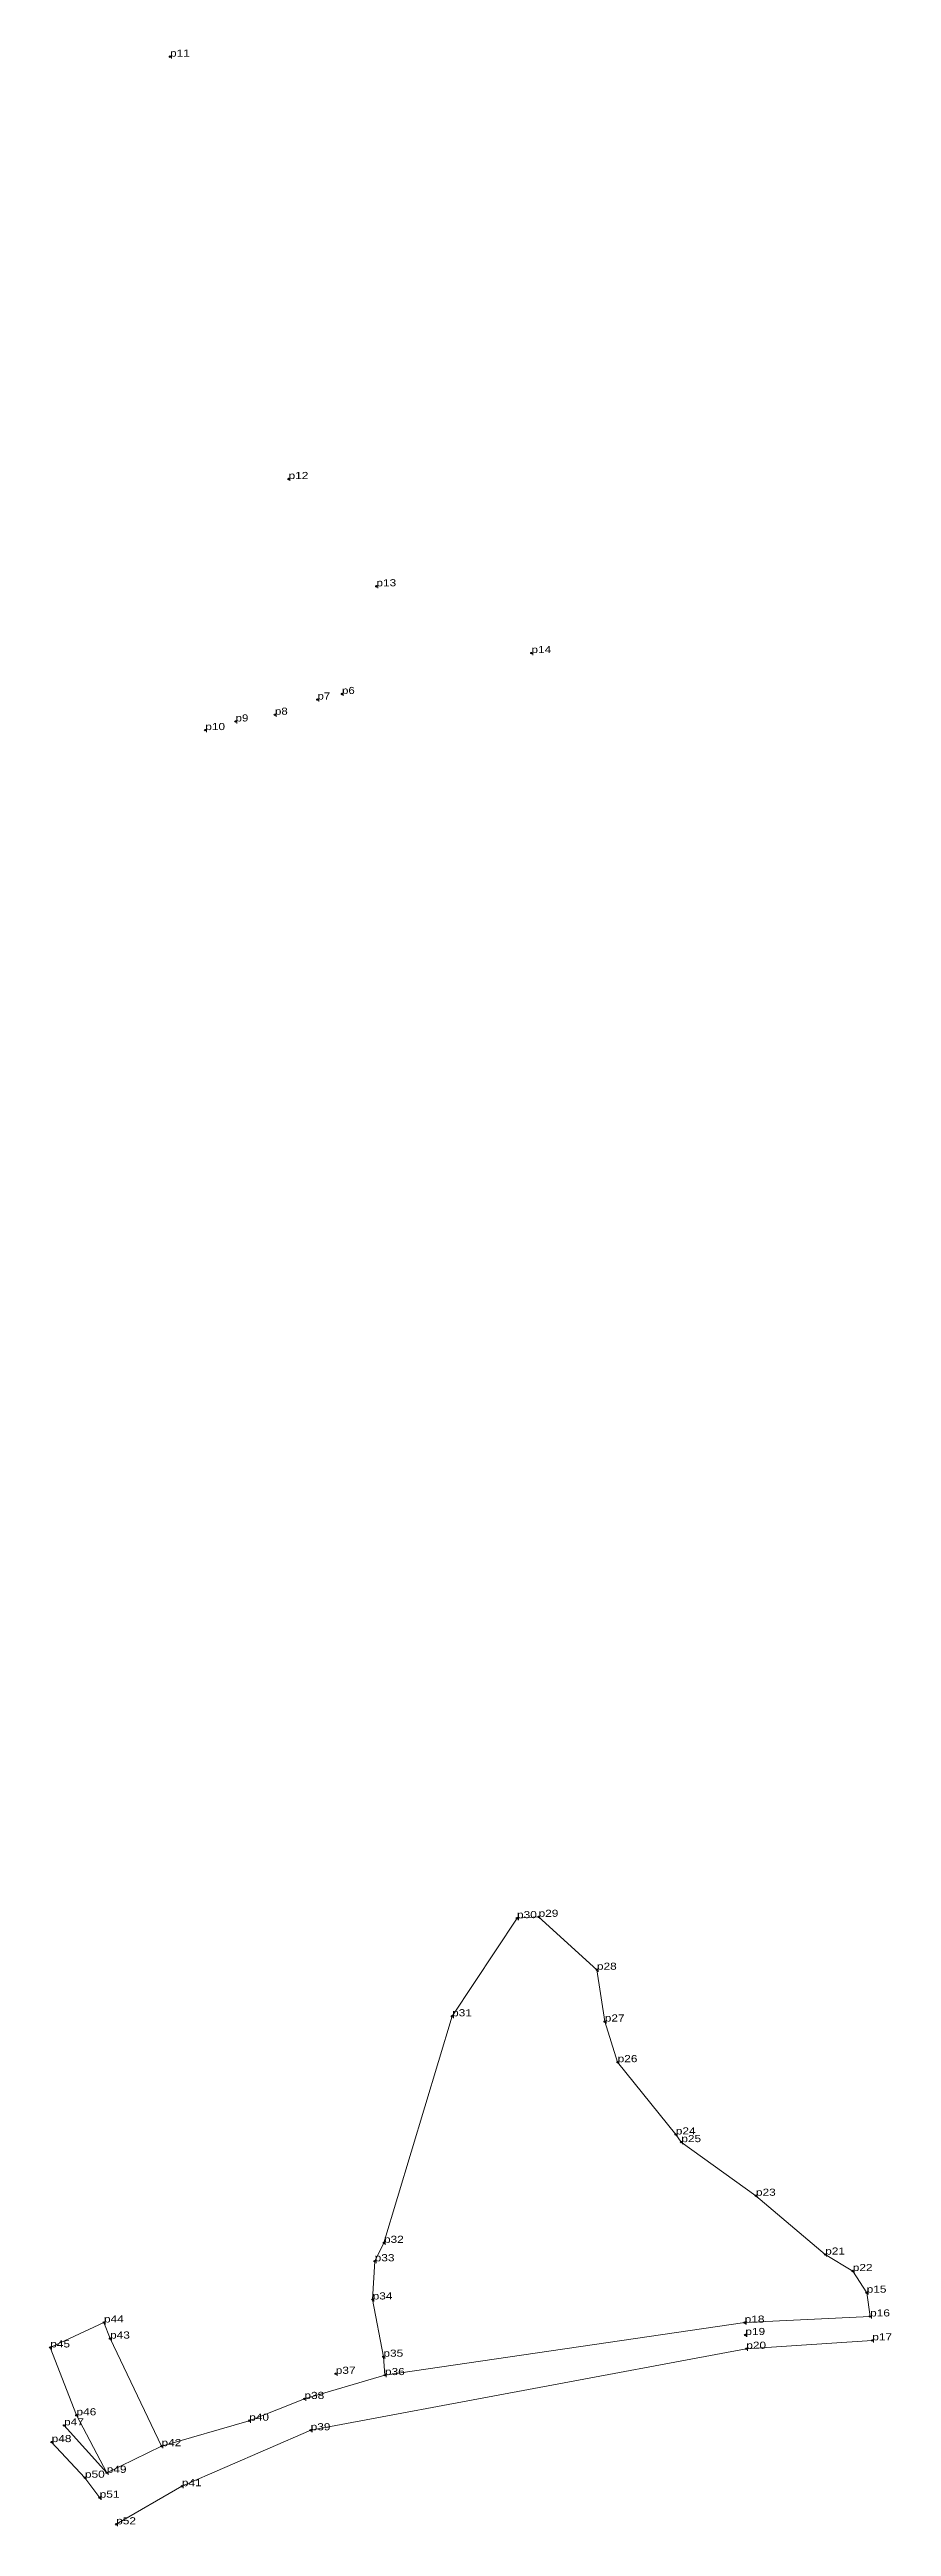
# Model space of a CAD drawing. Header units: metres. Extents: x 536317 to 552141, y 1827901 to 1839668.
# Drawn here: x 536317 to 536530, y 1838322 to 1838950 of the extents above; entities that cross this region are included whole.
import ezdxf

# ---------------------------------------------------------------- set-up
doc = ezdxf.new("R2010")
doc.units = ezdxf.units.M
doc.header["$LTSCALE"] = 0.72
doc.header["$PDMODE"] = 32
doc.header["$PDSIZE"] = 0.36
doc.layers.add('10', color=7, linetype='Continuous', lineweight=13)
doc.layers.add('12', color=7, linetype='Continuous')
doc.layers.add('7', color=7, linetype='Continuous')

msp = doc.modelspace()

# ---------------------------------------------------------------- linework, layer by layer
at = {"layer": '10'}
for p, q in [((536524.89, 1838375.21), (536524.02, 1838381.24)), ((536381.41, 1838354.29), (536401.83, 1838360.34))]:
    msp.add_line(p, q, dxfattribs=at)
for points in [[(536524.02, 1838381.24), (536520.49, 1838386.73), (536513.5, 1838390.9), (536495.93, 1838405.82), (536477, 1838419.42), (536475.61, 1838421.37), (536460.85, 1838439.7), (536457.59, 1838450.01), (536455.6, 1838463.14), (536440.8, 1838476.56), (536435.33, 1838476.23), (536418.86, 1838451.34), (536401.58, 1838393.87), (536399.23, 1838389.21), (536398.71, 1838379.52), (536401.44, 1838365), (536401.83, 1838360.34)], [(536524.89, 1838375.21), (536493.08, 1838373.64), (536401.83, 1838360.34)], [(536381.41, 1838354.29), (536367.4, 1838348.77), (536345.16, 1838342.31), (536332.11, 1838369.6), (536330.56, 1838373.69), (536316.93, 1838367.35), (536323.59, 1838350.14), (536331.26, 1838335.55)], [(536333.66, 1838322.49), (536350.32, 1838332.16), (536382.99, 1838346.34), (536493.48, 1838367.01), (536525.44, 1838369.14)], [(536320.44, 1838347.58), (536331.26, 1838335.55), (536345.16, 1838342.31)], [(536317.29, 1838343.34), (536325.74, 1838334.31), (536329.47, 1838329.24)]]:
    msp.add_lwpolyline(points, dxfattribs=at)
at = {"layer": '7'}
for p in [(536347.32, 1838948.37), (536377.38, 1838841.24), (536399.66, 1838814.03), (536438.99, 1838797.1), (536384.72, 1838785.31), (536390.95, 1838786.72), (536356.25, 1838777.56), (536363.96, 1838779.75), (536373.95, 1838781.46), (536435.33, 1838476.23), (536440.8, 1838476.56), (536455.6, 1838463.14), (536418.86, 1838451.34), (536457.59, 1838450.01), (536460.85, 1838439.7), (536475.61, 1838421.37), (536477, 1838419.42), (536495.93, 1838405.82), (536401.58, 1838393.87), (536399.23, 1838389.21), (536513.5, 1838390.9), (536520.49, 1838386.73), (536524.02, 1838381.24), (536398.71, 1838379.52), (536524.89, 1838375.21), (536330.56, 1838373.68), (536332.11, 1838369.6), (536493.08, 1838373.64), (536493.25, 1838370.51), (536525.44, 1838369.14), (536316.93, 1838367.35), (536401.44, 1838365), (536493.48, 1838367.01), (536389.35, 1838360.66), (536401.83, 1838360.34), (536323.59, 1838350.14), (536381.41, 1838354.29), (536320.44, 1838347.58), (536367.4, 1838348.77), (536382.99, 1838346.34), (536317.29, 1838343.34), (536345.16, 1838342.31), (536325.74, 1838334.31), (536331.26, 1838335.55), (536350.32, 1838332.16), (536329.47, 1838329.24), (536333.66, 1838322.49)]:
    msp.add_point(p, dxfattribs=at)

# ---------------------------------------------------------------- texts
at = {"layer": '12'}
for s, width, p in [('p11', 1.25, (536347.32, 1838948.37)), ('p12', 1.25, (536377.38, 1838841.24)), ('p13', 1.25, (536399.66, 1838814.03)), ('p14', 1.25, (536438.99, 1838797.1)), ('p7', 1.2, (536384.72, 1838785.31)), ('p6', 1.2, (536390.95, 1838786.72)), ('p10', 1.25, (536356.25, 1838777.56)), ('p9', 1.2, (536363.96, 1838779.75)), ('p8', 1.2, (536373.95, 1838781.46)), ('p30', 1.25, (536435.33, 1838476.23)), ('p29', 1.25, (536440.8, 1838476.56)), ('p28', 1.25, (536455.6, 1838463.14)), ('p31', 1.25, (536418.86, 1838451.34)), ('p27', 1.25, (536457.59, 1838450.01)), ('p26', 1.25, (536460.85, 1838439.7)), ('p24', 1.25, (536475.61, 1838421.37)), ('p25', 1.25, (536477, 1838419.42)), ('p23', 1.25, (536495.93, 1838405.82)), ('p32', 1.25, (536401.58, 1838393.87)), ('p33', 1.25, (536399.23, 1838389.21)), ('p21', 1.25, (536513.5, 1838390.9)), ('p22', 1.25, (536520.49, 1838386.73)), ('p15', 1.25, (536524.02, 1838381.24)), ('p44', 1.25, (536330.56, 1838373.68)), ('p34', 1.25, (536398.71, 1838379.52)), ('p18', 1.25, (536493.08, 1838373.64)), ('p16', 1.25, (536524.89, 1838375.21)), ('p45', 1.25, (536316.93, 1838367.35)), ('p43', 1.25, (536332.11, 1838369.6)), ('p19', 1.25, (536493.25, 1838370.51)), ('p20', 1.25, (536493.48, 1838367.01)), ('p17', 1.25, (536525.44, 1838369.14)), ('p35', 1.25, (536401.44, 1838365)), ('p37', 1.25, (536389.35, 1838360.66)), ('p36', 1.25, (536401.83, 1838360.34)), ('p46', 1.25, (536323.59, 1838350.14)), ('p40', 1.25, (536367.4, 1838348.77)), ('p38', 1.25, (536381.41, 1838354.29)), ('p48', 1.25, (536317.29, 1838343.34)), ('p47', 1.25, (536320.44, 1838347.58)), ('p42', 1.25, (536345.16, 1838342.31)), ('p39', 1.25, (536382.99, 1838346.34)), ('p49', 1.25, (536331.26, 1838335.55)), ('p50', 1.25, (536325.74, 1838334.31)), ('p41', 1.25, (536350.32, 1838332.16)), ('p51', 1.25, (536329.47, 1838329.24)), ('p52', 1.25, (536333.66, 1838322.49))]:
    msp.add_text(s, height=1.8, dxfattribs=dict(at, width=width)).set_placement(p)

doc.saveas('drawing.dxf')
